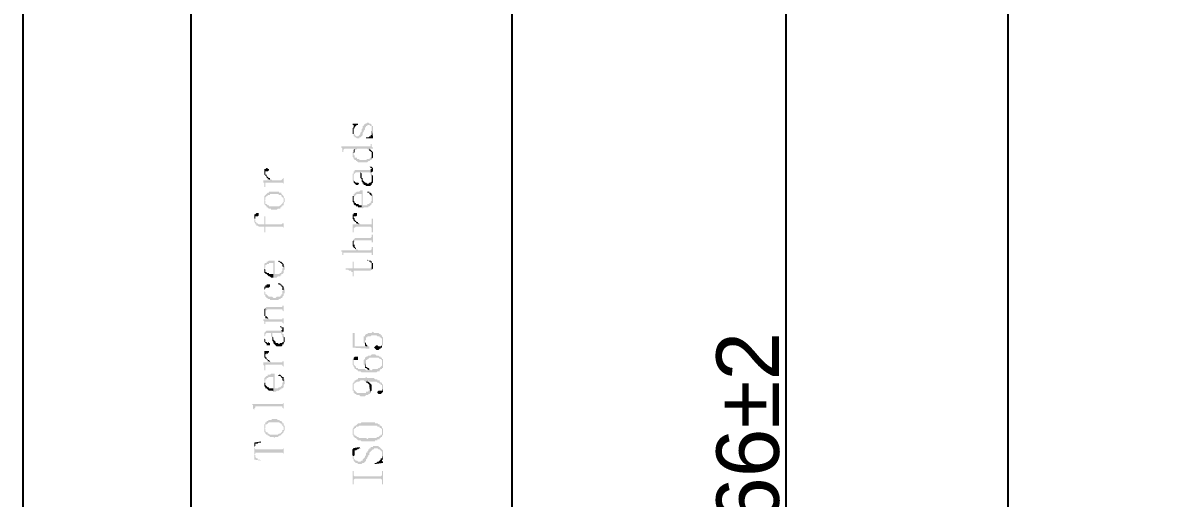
# Model space of a CAD drawing. Header units: millimetres. Extents: x 1233 to 2351, y 1180 to 1535.
# Drawn here: x 1477.96 to 1523.73, y 1366.5 to 1385.47 of the extents above; entities that cross this region are included whole.
import ezdxf

# ---------------------------------------------------------------- set-up
doc = ezdxf.new("R2010")
doc.units = ezdxf.units.MM
doc.layers.add('Dimension', color=3, linetype='Continuous')
doc.styles.get("Standard").update_dxf_attribs({"font": 'arial.ttf'})
doc.dimstyles.new('Standard$0', dxfattribs={"dimtxt": 2.3, "dimasz": 2, "dimexe": 1, "dimexo": 1, "dimgap": 1, "dimtad": 0, "dimtih": 1, "dimtoh": 1, "dimdec": 1, "dimzin": 0, "dimdsep": 46, "dimtxsty": 'Standard', "dimcen": 0, "dimclrd": 4, "dimclre": 4, "dimclrt": 4, "dimadec": 1, "dimazin": 0, "dimtfac": 1, "dimtdec": 1, "dimtofl": 0, "dimtmove": 0, "dimatfit": 0, "dimfxl": 1, "dimtolj": 1, "dimtzin": 0, "dimarcsym": 0})

# ---------------------------------------------------------------- blocks, each defined once
blk = doc.blocks.new('*D182')
at = {"layer": 'Defpoints', "color": 0, "ltscale": 1000, "transparency": 16777216}
for p in [(1508.444, 1451.229), (1545.729, 1451.229), (1593.937, 1285.364)]:
    blk.add_point(p, dxfattribs=at)
at = {"layer": 'Dimension', "color": 3, "lineweight": -2, "ltscale": 1000, "transparency": 16777216}
for p, q in [((1545.479, 1451.229), (1508.194, 1451.229)), ((1508.444, 1287.364), (1508.444, 1449.229)), ((1593.687, 1285.364), (1508.194, 1285.364))]:
    blk.add_line(p, q, dxfattribs=at)
at = {"layer": 'Dimension', "color": 3, "ltscale": 1000, "transparency": 16777216}
for points in [[(1508.111, 1449.229), (1508.778, 1449.229), (1508.444, 1451.229)], [(1508.111, 1287.364), (1508.778, 1287.364), (1508.444, 1285.364)]]:
    blk.add_solid(points, dxfattribs=at)
at = {"layer": 'Dimension', "ltscale": 1000, "transparency": 16777216, "insert": (1506.918, 1368.296), "char_height": 2.5, "attachment_point": 5, "rotation": 90}
blk.add_mtext('\\A1;166±2', dxfattribs=at)
blk = doc.blocks.new('*D268')
at = {"layer": 'Defpoints', "color": 0, "ltscale": 1000, "transparency": 16777216}
for p in [(1517.3, 1401.493), (1525.615, 1401.493), (1524.635, 1296.577)]:
    blk.add_point(p, dxfattribs=at)
at = {"layer": 'Dimension', "color": 3, "lineweight": -2, "ltscale": 1000, "transparency": 16777216}
for p, q in [((1525.365, 1401.493), (1517.05, 1401.493)), ((1517.3, 1298.577), (1517.3, 1399.493)), ((1524.385, 1296.577), (1517.05, 1296.577))]:
    blk.add_line(p, q, dxfattribs=at)
at = {"layer": 'Dimension', "color": 3, "ltscale": 1000, "transparency": 16777216}
for points in [[(1516.967, 1399.493), (1517.634, 1399.493), (1517.3, 1401.493)], [(1516.967, 1298.577), (1517.634, 1298.577), (1517.3, 1296.577)]]:
    blk.add_solid(points, dxfattribs=at)
at = {"layer": 'Dimension', "ltscale": 1000, "transparency": 16777216, "insert": (1515.774, 1349.035), "char_height": 2.5, "attachment_point": 5, "rotation": 90}
blk.add_mtext('\\A1;105±2', dxfattribs=at)

msp = doc.modelspace()

# ---------------------------------------------------------------- hatches: boundary and pattern name
at = {"transparency": 33554559}
for points in [[(1491.12218, 1381.44738), (1491.12218, 1381.40225), (1491.16731, 1381.40225), (1491.16731, 1380.99606), (1491.16731, 1381.17659), (1491.16731, 1381.26685), (1491.21244, 1381.26685), (1491.21244, 1381.31198), (1491.25757, 1381.35712), (1491.25757, 1381.35712), (1491.3027, 1381.40225), (1491.34784, 1381.40225), (1491.34784, 1381.44738)], [(1491.12218, 1381.17659), (1491.12218, 1381.04119), (1491.16731, 1381.04119), (1491.16731, 1380.99606), (1491.16731, 1381.35712), (1491.16731, 1381.31198), (1491.12218, 1381.26685)], [(1491.16731, 1380.99606), (1491.16731, 1380.95093), (1491.21244, 1380.95093), (1491.21244, 1380.9058), (1491.25757, 1380.9058), (1491.3027, 1380.86066), (1491.39297, 1380.86066), (1491.39297, 1380.9058), (1491.4381, 1380.9058), (1491.48323, 1380.95093), (1491.48323, 1380.95093), (1491.52837, 1380.99606), (1491.52837, 1381.08632), (1491.5735, 1381.13146), (1491.5735, 1381.17659), (1491.61863, 1381.22172), (1491.61863, 1381.31198), (1491.66376, 1381.31198), (1491.66376, 1381.35712), (1491.70889, 1381.35712), (1491.70889, 1381.40225), (1491.79916, 1381.40225), (1491.84429, 1381.35712), (1491.88942, 1381.35712), (1491.88942, 1381.31198), (1491.88942, 1381.17659), (1491.93455, 1380.95093), (1491.93455, 1380.99606), (1491.93455, 1381.08632), (1491.93455, 1381.26685), (1491.93455, 1381.35712), (1491.88942, 1381.35712), (1491.88942, 1381.40225), (1491.88942, 1381.40225), (1491.84429, 1381.44738), (1491.79916, 1381.44738), (1491.75403, 1381.49251), (1491.70889, 1381.49251), (1491.66376, 1381.44738), (1491.61863, 1381.44738), (1491.5735, 1381.40225), (1491.5735, 1381.35712), (1491.52837, 1381.35712), (1491.52837, 1381.26685), (1491.48323, 1381.22172), (1491.48323, 1381.13146), (1491.4381, 1381.08632), (1491.4381, 1381.04119), (1491.39297, 1380.99606), (1491.39297, 1380.99606), (1491.34784, 1380.95093), (1491.25757, 1380.95093), (1491.21244, 1380.99606), (1491.21244, 1381.04119), (1491.16731, 1381.04119), (1491.16731, 1381.17659)], [(1491.66376, 1380.9058), (1491.66376, 1380.86066), (1491.93455, 1380.86066), (1491.93455, 1380.9058), (1491.93455, 1380.95093), (1491.93455, 1380.95093), (1491.88942, 1381.17659), (1491.88942, 1381.08632), (1491.88942, 1380.99606), (1491.84429, 1380.99606), (1491.84429, 1380.95093), (1491.79916, 1380.95093), (1491.75403, 1380.9058), (1491.70889, 1380.9058)], [(1490.67085, 1380.54474), (1490.67085, 1380.49961), (1490.71599, 1380.45447), (1490.71599, 1380.31908), (1490.76112, 1380.31908), (1490.76112, 1380.40934), (1490.76112, 1380.40934), (1490.80625, 1380.45447), (1491.21244, 1380.45447), (1491.21244, 1380.40934), (1491.25757, 1380.40934), (1491.3027, 1380.45447), (1491.70889, 1380.45447), (1491.75403, 1380.40934), (1491.79916, 1380.40934), (1491.79916, 1380.45447), (1491.93455, 1380.45447), (1491.93455, 1380.49961), (1491.88942, 1380.54474), (1491.88942, 1380.635), (1491.84429, 1380.635), (1491.84429, 1380.58987), (1491.84429, 1380.54474), (1491.79916, 1380.54474)], [(1491.12218, 1380.22881), (1491.12218, 1380.13855), (1491.16731, 1380.09342), (1491.16731, 1380.04828), (1491.21244, 1380.00315), (1491.25757, 1380.00315), (1491.25757, 1379.95802), (1491.3027, 1379.95802), (1491.34784, 1379.91289), (1491.70889, 1379.91289), (1491.75403, 1379.95802), (1491.79916, 1379.95802), (1491.84429, 1380.00315), (1491.88942, 1380.00315), (1491.88942, 1380.22881), (1491.88942, 1380.13855), (1491.84429, 1380.09342), (1491.84429, 1380.09342), (1491.79916, 1380.04828), (1491.70889, 1380.04828), (1491.66376, 1380.00315), (1491.39297, 1380.00315), (1491.39297, 1380.04828), (1491.3027, 1380.04828), (1491.3027, 1380.09342), (1491.21244, 1380.09342), (1491.21244, 1380.18368), (1491.16731, 1380.18368), (1491.16731, 1380.36421), (1491.16731, 1380.31908), (1491.12218, 1380.31908), (1491.12218, 1380.27394)], [(1491.16731, 1380.36421), (1491.16731, 1380.22881), (1491.16731, 1380.27394), (1491.21244, 1380.31908), (1491.21244, 1380.36421), (1491.21244, 1380.45447), (1491.21244, 1380.45447), (1491.16731, 1380.40934)], [(1491.79916, 1380.40934), (1491.79916, 1380.36421), (1491.84429, 1380.36421), (1491.84429, 1380.31908), (1491.88942, 1380.31908), (1491.88942, 1380.04828), (1491.93455, 1380.09342), (1491.93455, 1380.22881), (1491.93455, 1380.27394), (1491.93455, 1380.31908), (1491.88942, 1380.36421), (1491.88942, 1380.36421), (1491.84429, 1380.40934), (1491.84429, 1380.40934), (1491.79916, 1380.45447)], [(1487.55673, 1379.19077), (1487.55673, 1379.10051), (1487.60187, 1379.10051), (1487.60187, 1379.01024), (1487.60187, 1378.91998), (1487.647, 1378.91998), (1487.647, 1379.05538), (1487.647, 1379.10051), (1488.32398, 1379.10051), (1488.36911, 1379.05538), (1488.36911, 1378.91998), (1488.36911, 1379.41643), (1488.36911, 1379.28104), (1488.36911, 1379.28104), (1488.32398, 1379.2359), (1488.32398, 1379.2359), (1488.27885, 1379.19077), (1487.91779, 1379.19077), (1487.87266, 1379.2359), (1487.82753, 1379.2359), (1487.82753, 1379.19077)], [(1487.60187, 1379.5067), (1487.60187, 1379.41643), (1487.60187, 1379.41643), (1487.647, 1379.3713), (1487.647, 1379.5067), (1487.647, 1379.55183), (1487.73726, 1379.55183), (1487.78239, 1379.59696), (1487.78239, 1379.64209), (1487.73726, 1379.64209), (1487.73726, 1379.68723), (1487.69213, 1379.68723), (1487.647, 1379.64209), (1487.60187, 1379.64209), (1487.60187, 1379.55183)], [(1487.647, 1379.3713), (1487.647, 1379.3713), (1487.69213, 1379.32617), (1487.69213, 1379.28104), (1487.73726, 1379.28104), (1487.73726, 1379.2359), (1487.78239, 1379.2359), (1487.82753, 1379.19077), (1487.82753, 1379.28104), (1487.78239, 1379.28104), (1487.73726, 1379.32617), (1487.73726, 1379.32617), (1487.69213, 1379.3713), (1487.69213, 1379.41643), (1487.647, 1379.41643), (1487.647, 1379.5067)], [(1491.12218, 1379.32617), (1491.12218, 1379.28104), (1491.12218, 1379.19077), (1491.16731, 1379.14564), (1491.16731, 1379.10051), (1491.16731, 1379.32617), (1491.16731, 1379.41643), (1491.21244, 1379.46157), (1491.21244, 1379.46157), (1491.25757, 1379.5067), (1491.4381, 1379.5067), (1491.4381, 1379.28104), (1491.4381, 1379.5067), (1491.79916, 1379.5067), (1491.84429, 1379.46157), (1491.84429, 1379.41643), (1491.84429, 1379.41643), (1491.88942, 1379.3713), (1491.88942, 1379.32617), (1491.88942, 1379.2359), (1491.88942, 1379.41643), (1491.88942, 1379.46157), (1491.84429, 1379.5067), (1491.84429, 1379.59696), (1491.21244, 1379.59696), (1491.21244, 1379.55183), (1491.16731, 1379.55183), (1491.16731, 1379.46157), (1491.12218, 1379.46157), (1491.12218, 1379.3713)], [(1491.4381, 1379.28104), (1491.48323, 1379.2359), (1491.48323, 1379.14564), (1491.48323, 1379.14564), (1491.52837, 1379.10051), (1491.52837, 1379.05538), (1491.5735, 1379.05538), (1491.5735, 1379.01024), (1491.61863, 1379.01024), (1491.66376, 1378.96511), (1491.84429, 1378.96511), (1491.84429, 1379.01024), (1491.88942, 1379.01024), (1491.88942, 1379.05538), (1491.93455, 1379.10051), (1491.93455, 1379.2359), (1491.93455, 1379.32617), (1491.93455, 1379.3713), (1491.93455, 1379.3713), (1491.88942, 1379.41643), (1491.88942, 1379.14564), (1491.88942, 1379.14564), (1491.84429, 1379.10051), (1491.79916, 1379.10051), (1491.75403, 1379.05538), (1491.70889, 1379.05538), (1491.66376, 1379.10051), (1491.61863, 1379.10051), (1491.5735, 1379.14564), (1491.5735, 1379.14564), (1491.52837, 1379.19077), (1491.52837, 1379.28104), (1491.48323, 1379.28104), (1491.48323, 1379.46157), (1491.4381, 1379.5067)], [(1491.75403, 1379.73236), (1491.79916, 1379.73236), (1491.84429, 1379.68723), (1491.88942, 1379.68723), (1491.88942, 1379.5067), (1491.93455, 1379.55183), (1491.93455, 1379.64209), (1491.93455, 1379.68723), (1491.88942, 1379.73236), (1491.79916, 1379.73236)], [(1491.84429, 1379.59696), (1491.84429, 1379.5067), (1491.88942, 1379.5067), (1491.88942, 1379.64209), (1491.84429, 1379.64209)], [(1491.16731, 1379.10051), (1491.16731, 1379.10051), (1491.21244, 1379.05538), (1491.21244, 1379.05538), (1491.25757, 1379.01024), (1491.34784, 1379.01024), (1491.39297, 1379.05538), (1491.34784, 1379.10051), (1491.25757, 1379.10051), (1491.21244, 1379.14564), (1491.21244, 1379.14564), (1491.16731, 1379.19077), (1491.16731, 1379.32617)], [(1487.60187, 1378.55892), (1487.60187, 1378.37839), (1487.60187, 1378.37839), (1487.647, 1378.42353), (1487.647, 1378.46866), (1487.647, 1378.51379), (1487.69213, 1378.55892), (1487.73726, 1378.55892), (1487.73726, 1378.60405), (1487.82753, 1378.60405), (1487.82753, 1378.64919), (1488.14345, 1378.64919), (1488.18858, 1378.60405), (1488.27885, 1378.60405), (1488.27885, 1378.55892), (1488.27885, 1378.55892), (1488.32398, 1378.51379), (1488.32398, 1378.51379), (1488.36911, 1378.46866), (1488.36911, 1378.19786), (1488.36911, 1378.28813), (1488.41425, 1378.33326), (1488.41425, 1378.42353), (1488.41425, 1378.46866), (1488.36911, 1378.51379), (1488.36911, 1378.55892), (1488.36911, 1378.55892), (1488.32398, 1378.60405), (1488.32398, 1378.60405), (1488.27885, 1378.64919), (1488.27885, 1378.69432), (1488.18858, 1378.69432), (1488.18858, 1378.73945), (1487.78239, 1378.73945), (1487.78239, 1378.69432), (1487.73726, 1378.69432), (1487.69213, 1378.64919), (1487.69213, 1378.64919), (1487.647, 1378.60405), (1487.647, 1378.60405)], [(1487.60187, 1378.37839), (1487.60187, 1378.243), (1487.60187, 1378.243), (1487.647, 1378.19786), (1487.647, 1378.19786), (1487.69213, 1378.15273), (1487.69213, 1378.1076), (1487.73726, 1378.1076), (1487.78239, 1378.06247), (1487.87266, 1378.06247), (1487.87266, 1378.01734), (1488.09832, 1378.01734), (1488.14345, 1378.06247), (1488.23372, 1378.06247), (1488.23372, 1378.1076), (1488.27885, 1378.1076), (1488.27885, 1378.15273), (1488.32398, 1378.15273), (1488.32398, 1378.19786), (1488.36911, 1378.19786), (1488.36911, 1378.37839), (1488.36911, 1378.33326), (1488.32398, 1378.28813), (1488.32398, 1378.243), (1488.27885, 1378.243), (1488.27885, 1378.19786), (1488.23372, 1378.19786), (1488.18858, 1378.15273), (1487.78239, 1378.15273), (1487.78239, 1378.19786), (1487.73726, 1378.19786), (1487.69213, 1378.243), (1487.647, 1378.243), (1487.647, 1378.37839), (1487.60187, 1378.37839), (1487.60187, 1378.55892), (1487.60187, 1378.51379), (1487.60187, 1378.42353)], [(1491.12218, 1378.42353), (1491.12218, 1378.33326), (1491.16731, 1378.28813), (1491.16731, 1378.243), (1491.21244, 1378.19786), (1491.25757, 1378.19786), (1491.25757, 1378.15273), (1491.34784, 1378.15273), (1491.34784, 1378.1076), (1491.48323, 1378.1076), (1491.48323, 1378.19786), (1491.39297, 1378.19786), (1491.34784, 1378.243), (1491.25757, 1378.243), (1491.25757, 1378.28813), (1491.21244, 1378.28813), (1491.21244, 1378.33326), (1491.21244, 1378.33326), (1491.16731, 1378.37839), (1491.16731, 1378.55892), (1491.12218, 1378.55892), (1491.12218, 1378.46866)], [(1491.16731, 1378.55892), (1491.16731, 1378.46866), (1491.16731, 1378.51379), (1491.16731, 1378.51379), (1491.21244, 1378.55892), (1491.21244, 1378.55892), (1491.25757, 1378.60405), (1491.25757, 1378.60405), (1491.3027, 1378.64919), (1491.48323, 1378.64919), (1491.48323, 1378.1076), (1491.52837, 1378.06247), (1491.52837, 1378.06247), (1491.5735, 1378.1076), (1491.75403, 1378.1076), (1491.75403, 1378.15273), (1491.79916, 1378.15273), (1491.84429, 1378.19786), (1491.84429, 1378.19786), (1491.88942, 1378.243), (1491.88942, 1378.28813), (1491.93455, 1378.28813), (1491.93455, 1378.46866), (1491.93455, 1378.55892), (1491.93455, 1378.60405), (1491.88942, 1378.64919), (1491.88942, 1378.46866), (1491.88942, 1378.37839), (1491.88942, 1378.37839), (1491.84429, 1378.33326), (1491.84429, 1378.28813), (1491.79916, 1378.28813), (1491.79916, 1378.243), (1491.70889, 1378.243), (1491.70889, 1378.19786), (1491.52837, 1378.19786), (1491.52837, 1378.78458), (1491.4381, 1378.78458), (1491.39297, 1378.73945), (1491.3027, 1378.73945), (1491.25757, 1378.69432), (1491.21244, 1378.69432), (1491.21244, 1378.64919), (1491.16731, 1378.64919), (1491.16731, 1378.60405)], [(1491.70889, 1378.73945), (1491.70889, 1378.69432), (1491.79916, 1378.69432), (1491.79916, 1378.64919), (1491.84429, 1378.60405), (1491.84429, 1378.60405), (1491.88942, 1378.55892), (1491.88942, 1378.46866), (1491.88942, 1378.64919), (1491.88942, 1378.64919), (1491.84429, 1378.69432), (1491.79916, 1378.69432), (1491.79916, 1378.73945)], [(1487.19568, 1377.83681), (1487.19568, 1377.65628), (1487.24081, 1377.65628), (1487.24081, 1377.74654), (1487.33107, 1377.74654), (1487.37621, 1377.79168), (1487.37621, 1377.88194), (1487.28594, 1377.88194), (1487.24081, 1377.83681)], [(1487.19568, 1377.65628), (1487.19568, 1377.52088), (1487.19568, 1377.52088), (1487.24081, 1377.47575), (1487.24081, 1377.43062), (1487.28594, 1377.43062), (1487.28594, 1377.38549), (1487.33107, 1377.38549), (1487.37621, 1377.34035), (1487.60187, 1377.34035), (1487.60187, 1377.11469), (1487.647, 1377.11469), (1487.647, 1377.34035), (1488.32398, 1377.34035), (1488.36911, 1377.29522), (1488.36911, 1377.15982), (1488.36911, 1377.70141), (1488.36911, 1377.47575), (1488.32398, 1377.47575), (1488.27885, 1377.43062), (1487.647, 1377.43062), (1487.647, 1377.74654), (1487.60187, 1377.74654), (1487.60187, 1377.43062), (1487.37621, 1377.43062), (1487.33107, 1377.47575), (1487.28594, 1377.47575), (1487.28594, 1377.52088), (1487.24081, 1377.52088), (1487.24081, 1377.61115), (1487.19568, 1377.65628), (1487.19568, 1377.83681), (1487.19568, 1377.74654), (1487.19568, 1377.70141)], [(1491.12218, 1377.74654), (1491.12218, 1377.65628), (1491.12218, 1377.65628), (1491.16731, 1377.61115), (1491.16731, 1377.56601), (1491.16731, 1377.74654), (1491.25757, 1377.74654), (1491.3027, 1377.79168), (1491.3027, 1377.83681), (1491.3027, 1377.88194), (1491.16731, 1377.88194), (1491.16731, 1377.83681), (1491.12218, 1377.83681), (1491.12218, 1377.79168)], [(1491.12218, 1377.43062), (1491.12218, 1377.38549), (1491.12218, 1377.29522), (1491.12218, 1377.11469), (1491.16731, 1377.11469), (1491.16731, 1377.29522), (1491.21244, 1377.29522), (1491.25757, 1377.34035), (1491.84429, 1377.34035), (1491.88942, 1377.29522), (1491.88942, 1377.11469), (1491.93455, 1377.11469), (1491.93455, 1377.65628), (1491.88942, 1377.65628), (1491.88942, 1377.47575), (1491.88942, 1377.43062), (1491.4381, 1377.43062), (1491.39297, 1377.47575), (1491.34784, 1377.43062)], [(1491.16731, 1377.56601), (1491.21244, 1377.56601), (1491.21244, 1377.52088), (1491.25757, 1377.52088), (1491.25757, 1377.47575), (1491.3027, 1377.47575), (1491.34784, 1377.43062), (1491.34784, 1377.43062), (1491.39297, 1377.47575), (1491.34784, 1377.47575), (1491.34784, 1377.52088), (1491.3027, 1377.52088), (1491.25757, 1377.56601), (1491.25757, 1377.56601), (1491.21244, 1377.61115), (1491.21244, 1377.65628), (1491.16731, 1377.70141), (1491.16731, 1377.70141)], [(1491.12218, 1376.66337), (1491.12218, 1376.57311), (1491.16731, 1376.52797), (1491.16731, 1376.48284), (1491.21244, 1376.48284), (1491.25757, 1376.43771), (1491.25757, 1376.39258), (1491.25757, 1376.48284), (1491.21244, 1376.52797), (1491.21244, 1376.61824), (1491.16731, 1376.61824), (1491.16731, 1376.8439), (1491.16731, 1376.79877), (1491.12218, 1376.75364), (1491.12218, 1376.7085)], [(1491.16731, 1376.8439), (1491.16731, 1376.66337), (1491.16731, 1376.7085), (1491.21244, 1376.75364), (1491.21244, 1376.79877), (1491.88942, 1376.79877), (1491.88942, 1376.7085), (1491.93455, 1376.7085), (1491.93455, 1377.02443), (1491.88942, 1377.02443), (1491.88942, 1376.93416), (1491.88942, 1376.93416), (1491.84429, 1376.88903), (1491.21244, 1376.88903), (1491.21244, 1376.8439)], [(1490.67085, 1376.39258), (1490.67085, 1376.34745), (1490.71599, 1376.34745), (1490.71599, 1376.30231), (1490.71599, 1376.21205), (1490.76112, 1376.21205), (1490.76112, 1376.25718), (1490.76112, 1376.30231), (1491.88942, 1376.30231), (1491.88942, 1376.21205), (1491.93455, 1376.21205), (1491.93455, 1376.52797), (1491.88942, 1376.52797), (1491.88942, 1376.43771), (1491.88942, 1376.43771), (1491.84429, 1376.39258), (1491.34784, 1376.39258), (1491.3027, 1376.43771), (1491.25757, 1376.43771), (1491.25757, 1376.39258)], [(1487.60187, 1375.80586), (1487.60187, 1375.67046), (1487.60187, 1375.67046), (1487.647, 1375.7156), (1487.647, 1375.80586), (1487.69213, 1375.80586), (1487.69213, 1375.85099), (1487.78239, 1375.85099), (1487.78239, 1375.89612), (1487.96292, 1375.89612), (1487.96292, 1375.30941), (1488.09832, 1375.30941), (1488.14345, 1375.35454), (1488.23372, 1375.35454), (1488.23372, 1375.39967), (1488.27885, 1375.39967), (1488.27885, 1375.4448), (1488.32398, 1375.4448), (1488.36911, 1375.48993), (1488.36911, 1375.53507), (1488.36911, 1375.5802), (1488.41425, 1375.62533), (1488.41425, 1375.67046), (1488.41425, 1375.76073), (1488.41425, 1375.76073), (1488.36911, 1375.80586), (1488.36911, 1375.85099), (1488.36911, 1375.7156), (1488.36911, 1375.7156), (1488.32398, 1375.67046), (1488.32398, 1375.5802), (1488.32398, 1375.5802), (1488.27885, 1375.53507), (1488.27885, 1375.48993), (1488.23372, 1375.48993), (1488.18858, 1375.4448), (1488.00806, 1375.4448), (1488.00806, 1375.98639), (1487.78239, 1375.98639), (1487.73726, 1375.94126), (1487.69213, 1375.94126), (1487.69213, 1375.89612), (1487.647, 1375.89612), (1487.60187, 1375.85099)], [(1487.60187, 1375.67046), (1487.60187, 1375.62533), (1487.60187, 1375.48993), (1487.647, 1375.48993), (1487.647, 1375.4448), (1487.69213, 1375.4448), (1487.73726, 1375.39967), (1487.73726, 1375.39967), (1487.78239, 1375.35454), (1487.82753, 1375.35454), (1487.87266, 1375.30941), (1487.96292, 1375.30941), (1487.96292, 1375.4448), (1487.78239, 1375.4448), (1487.78239, 1375.48993), (1487.69213, 1375.48993), (1487.69213, 1375.53507), (1487.647, 1375.53507), (1487.647, 1375.62533), (1487.647, 1375.62533), (1487.60187, 1375.67046), (1487.60187, 1375.80586), (1487.60187, 1375.76073), (1487.60187, 1375.7156)], [(1488.14345, 1375.94126), (1488.18858, 1375.94126), (1488.23372, 1375.89612), (1488.27885, 1375.89612), (1488.27885, 1375.85099), (1488.32398, 1375.85099), (1488.32398, 1375.76073), (1488.32398, 1375.76073), (1488.36911, 1375.7156), (1488.36911, 1375.85099), (1488.32398, 1375.89612), (1488.27885, 1375.94126), (1488.23372, 1375.94126), (1488.18858, 1375.98639), (1488.18858, 1375.98639)], [(1490.85138, 1375.67046), (1490.85138, 1375.62533), (1490.94165, 1375.62533), (1490.98678, 1375.5802), (1491.07704, 1375.5802), (1491.07704, 1375.53507), (1491.12218, 1375.53507), (1491.12218, 1375.35454), (1491.16731, 1375.35454), (1491.16731, 1375.5802), (1491.84429, 1375.5802), (1491.84429, 1375.62533), (1491.88942, 1375.62533), (1491.88942, 1375.80586), (1491.88942, 1375.7156), (1491.84429, 1375.7156), (1491.84429, 1375.67046), (1491.16731, 1375.67046), (1491.16731, 1375.94126), (1491.12218, 1375.94126), (1491.12218, 1375.67046)], [(1491.70889, 1375.98639), (1491.75403, 1375.98639), (1491.79916, 1375.94126), (1491.84429, 1375.94126), (1491.84429, 1375.89612), (1491.88942, 1375.89612), (1491.88942, 1375.62533), (1491.93455, 1375.67046), (1491.93455, 1375.76073), (1491.93455, 1375.80586), (1491.93455, 1375.89612), (1491.88942, 1375.89612), (1491.88942, 1375.94126), (1491.88942, 1375.94126), (1491.84429, 1375.98639), (1491.75403, 1375.98639), (1491.70889, 1376.03152)], [(1487.60187, 1374.76782), (1487.60187, 1374.63242), (1487.60187, 1374.81295), (1487.647, 1374.85808), (1487.647, 1374.90322), (1487.78239, 1374.90322), (1487.82753, 1374.94835), (1487.82753, 1374.99348), (1487.82753, 1375.03861), (1487.69213, 1375.03861), (1487.69213, 1374.99348), (1487.647, 1374.99348), (1487.647, 1374.94835), (1487.60187, 1374.94835), (1487.60187, 1374.81295)], [(1487.60187, 1374.63242), (1487.647, 1374.58729), (1487.647, 1374.54216), (1487.647, 1374.54216), (1487.69213, 1374.49703), (1487.73726, 1374.49703), (1487.73726, 1374.45189), (1487.82753, 1374.45189), (1487.82753, 1374.40676), (1488.14345, 1374.40676), (1488.18858, 1374.45189), (1488.23372, 1374.45189), (1488.27885, 1374.49703), (1488.32398, 1374.49703), (1488.32398, 1374.54216), (1488.36911, 1374.58729), (1488.36911, 1374.67756), (1488.41425, 1374.67756), (1488.41425, 1374.81295), (1488.41425, 1374.85808), (1488.36911, 1374.90322), (1488.36911, 1374.94835), (1488.36911, 1374.81295), (1488.36911, 1374.81295), (1488.32398, 1374.76782), (1488.32398, 1374.63242), (1488.27885, 1374.63242), (1488.27885, 1374.58729), (1488.23372, 1374.58729), (1488.23372, 1374.54216), (1488.09832, 1374.54216), (1488.05319, 1374.49703), (1487.96292, 1374.49703), (1487.91779, 1374.54216), (1487.78239, 1374.54216), (1487.73726, 1374.58729), (1487.73726, 1374.58729), (1487.69213, 1374.63242), (1487.647, 1374.63242), (1487.647, 1374.72269), (1487.647, 1374.72269), (1487.60187, 1374.76782)], [(1488.14345, 1375.03861), (1488.18858, 1375.03861), (1488.23372, 1374.99348), (1488.27885, 1374.99348), (1488.27885, 1374.94835), (1488.32398, 1374.94835), (1488.32398, 1374.81295), (1488.36911, 1374.81295), (1488.36911, 1374.94835), (1488.32398, 1374.99348), (1488.32398, 1374.99348), (1488.27885, 1375.03861), (1488.23372, 1375.03861), (1488.23372, 1375.08375), (1488.14345, 1375.08375)], [(1487.60187, 1373.91031), (1487.60187, 1373.82004), (1487.60187, 1373.77491), (1487.647, 1373.77491), (1487.647, 1373.68465), (1487.69213, 1373.68465), (1487.73726, 1373.63952), (1487.73726, 1373.72978), (1487.69213, 1373.72978), (1487.69213, 1373.77491), (1487.647, 1373.77491), (1487.647, 1374.09084), (1487.60187, 1374.04571), (1487.60187, 1374.00057), (1487.60187, 1373.95544)], [(1487.647, 1374.09084), (1487.647, 1373.91031), (1487.647, 1374.00057), (1487.69213, 1374.00057), (1487.73726, 1374.04571), (1488.32398, 1374.04571), (1488.32398, 1374.00057), (1488.36911, 1373.95544), (1488.36911, 1374.22623), (1488.36911, 1374.1811), (1488.32398, 1374.1811), (1488.32398, 1374.13597), (1487.69213, 1374.13597), (1487.647, 1374.09084)], [(1487.55673, 1373.63952), (1487.55673, 1373.59438), (1487.60187, 1373.54925), (1487.60187, 1373.45899), (1487.647, 1373.45899), (1487.647, 1373.54925), (1488.32398, 1373.54925), (1488.32398, 1373.50412), (1488.36911, 1373.45899), (1488.36911, 1373.72978), (1488.36911, 1373.68465), (1488.32398, 1373.68465), (1488.32398, 1373.63952), (1487.78239, 1373.63952), (1487.78239, 1373.68465), (1487.73726, 1373.68465), (1487.73726, 1373.63952)], [(1487.60187, 1372.9174), (1487.60187, 1372.87227), (1487.60187, 1372.73687), (1487.60187, 1372.96253), (1487.647, 1373.00767), (1487.647, 1373.0528), (1487.647, 1373.0528), (1487.69213, 1373.09793), (1487.87266, 1373.09793), (1487.87266, 1372.96253), (1487.91779, 1372.9174), (1487.91779, 1372.87227), (1487.91779, 1373.09793), (1488.27885, 1373.09793), (1488.27885, 1373.0528), (1488.32398, 1373.00767), (1488.32398, 1372.9174), (1488.36911, 1372.9174), (1488.36911, 1372.82714), (1488.36911, 1373.0528), (1488.32398, 1373.0528), (1488.32398, 1373.09793), (1488.27885, 1373.18819), (1487.69213, 1373.18819), (1487.647, 1373.14306), (1487.647, 1373.14306), (1487.60187, 1373.09793), (1487.60187, 1373.0528), (1487.60187, 1372.96253)], [(1487.91779, 1372.87227), (1487.91779, 1372.782), (1487.96292, 1372.73687), (1487.96292, 1372.69174), (1487.96292, 1372.69174), (1488.00806, 1372.64661), (1488.00806, 1372.64661), (1488.05319, 1372.60148), (1488.05319, 1372.60148), (1488.09832, 1372.55634), (1488.27885, 1372.55634), (1488.32398, 1372.60148), (1488.32398, 1372.64661), (1488.36911, 1372.64661), (1488.36911, 1372.69174), (1488.36911, 1372.69174), (1488.41425, 1372.73687), (1488.41425, 1372.82714), (1488.41425, 1372.9174), (1488.36911, 1372.96253), (1488.36911, 1373.00767), (1488.36911, 1372.73687), (1488.32398, 1372.73687), (1488.32398, 1372.69174), (1488.23372, 1372.69174), (1488.18858, 1372.64661), (1488.14345, 1372.69174), (1488.05319, 1372.69174), (1488.05319, 1372.73687), (1488.00806, 1372.782), (1488.00806, 1372.782), (1487.96292, 1372.82714), (1487.96292, 1372.87227), (1487.96292, 1372.9174), (1487.91779, 1372.96253), (1487.91779, 1373.09793)], [(1488.23372, 1373.36872), (1488.23372, 1373.32359), (1488.27885, 1373.32359), (1488.27885, 1373.27846), (1488.32398, 1373.27846), (1488.32398, 1373.14306), (1488.36911, 1373.14306), (1488.36911, 1373.27846), (1488.36911, 1373.32359), (1488.27885, 1373.32359), (1488.27885, 1373.36872)], [(1488.27885, 1373.18819), (1488.32398, 1373.09793), (1488.32398, 1373.23333), (1488.32398, 1373.23333)], [(1491.12218, 1373.09793), (1491.12218, 1372.51121), (1491.79916, 1372.46608), (1491.79916, 1372.55634), (1491.75403, 1372.55634), (1491.70889, 1372.60148), (1491.70889, 1372.55634), (1491.21244, 1372.55634), (1491.21244, 1373.09793)], [(1491.5735, 1372.82714), (1491.5735, 1372.69174), (1491.5735, 1372.69174), (1491.61863, 1372.64661), (1491.61863, 1372.60148), (1491.61863, 1372.782), (1491.61863, 1372.782), (1491.66376, 1372.82714), (1491.66376, 1372.9174), (1491.70889, 1372.9174), (1491.70889, 1372.96253), (1491.84429, 1372.96253), (1491.88942, 1373.00767), (1492.06995, 1373.00767), (1492.11508, 1372.96253), (1492.20535, 1372.96253), (1492.20535, 1372.9174), (1492.25048, 1372.9174), (1492.29561, 1372.87227), (1492.29561, 1372.60148), (1492.34074, 1372.60148), (1492.34074, 1372.73687), (1492.34074, 1372.9174), (1492.34074, 1372.9174), (1492.29561, 1372.96253), (1492.29561, 1373.00767), (1492.25048, 1373.00767), (1492.25048, 1373.0528), (1492.20535, 1373.0528), (1492.16022, 1373.09793), (1491.97969, 1373.09793), (1491.93455, 1373.14306), (1491.93455, 1373.14306), (1491.88942, 1373.09793), (1491.75403, 1373.09793), (1491.70889, 1373.0528), (1491.66376, 1373.0528), (1491.61863, 1373.00767), (1491.61863, 1372.96253), (1491.5735, 1372.96253), (1491.5735, 1372.87227), (1491.5735, 1372.87227)], [(1487.60187, 1372.73687), (1487.647, 1372.69174), (1487.647, 1372.69174), (1487.69213, 1372.64661), (1487.69213, 1372.60148), (1487.82753, 1372.60148), (1487.82753, 1372.69174), (1487.78239, 1372.69174), (1487.78239, 1372.73687), (1487.73726, 1372.69174), (1487.73726, 1372.69174), (1487.69213, 1372.73687), (1487.647, 1372.73687), (1487.647, 1372.782), (1487.647, 1372.82714), (1487.60187, 1372.87227), (1487.60187, 1372.9174)], [(1491.61863, 1372.60148), (1491.61863, 1372.60148), (1491.66376, 1372.55634), (1491.70889, 1372.55634), (1491.70889, 1372.60148), (1491.70889, 1372.60148), (1491.66376, 1372.64661), (1491.66376, 1372.69174), (1491.66376, 1372.69174), (1491.61863, 1372.73687), (1491.61863, 1372.782)], [(1491.97969, 1372.51121), (1491.97969, 1372.51121), (1492.02482, 1372.46608), (1492.02482, 1372.46608), (1492.06995, 1372.42095), (1492.16022, 1372.42095), (1492.20535, 1372.46608), (1492.25048, 1372.46608), (1492.25048, 1372.51121), (1492.29561, 1372.51121), (1492.29561, 1372.73687), (1492.29561, 1372.60148), (1492.29561, 1372.60148), (1492.25048, 1372.55634), (1492.16022, 1372.55634), (1492.11508, 1372.60148), (1492.06995, 1372.60148), (1492.02482, 1372.55634), (1492.02482, 1372.55634)], [(1487.55673, 1371.92449), (1487.55673, 1371.83423), (1487.60187, 1371.7891), (1487.60187, 1371.69883), (1487.60187, 1371.60857), (1487.647, 1371.60857), (1487.647, 1371.83423), (1488.32398, 1371.83423), (1488.32398, 1371.7891), (1488.36911, 1371.74396), (1488.36911, 1371.60857), (1488.36911, 1372.15015), (1488.36911, 1371.96963), (1488.32398, 1371.96963), (1488.32398, 1371.92449), (1487.87266, 1371.92449), (1487.82753, 1371.96963), (1487.82753, 1371.92449)], [(1487.60187, 1372.24042), (1487.60187, 1372.10502), (1487.647, 1372.10502), (1487.647, 1372.24042), (1487.647, 1372.24042), (1487.69213, 1372.28555), (1487.69213, 1372.24042), (1487.73726, 1372.28555), (1487.73726, 1372.28555), (1487.78239, 1372.33068), (1487.78239, 1372.37581), (1487.60187, 1372.37581), (1487.60187, 1372.28555)], [(1487.647, 1372.10502), (1487.647, 1372.05989), (1487.69213, 1372.05989), (1487.69213, 1372.01476), (1487.73726, 1372.01476), (1487.73726, 1371.96963), (1487.78239, 1371.96963), (1487.82753, 1371.92449), (1487.82753, 1371.96963), (1487.82753, 1371.96963), (1487.78239, 1372.01476), (1487.73726, 1372.01476), (1487.73726, 1372.05989), (1487.69213, 1372.05989), (1487.69213, 1372.10502), (1487.69213, 1372.10502), (1487.647, 1372.15015), (1487.647, 1372.19529), (1487.647, 1372.19529)], [(1491.12218, 1371.92449), (1491.12218, 1371.83423), (1491.12218, 1371.83423), (1491.16731, 1371.7891), (1491.16731, 1371.74396), (1491.16731, 1371.74396), (1491.21244, 1371.69883), (1491.21244, 1371.6537), (1491.25757, 1371.6537), (1491.3027, 1371.60857), (1491.34784, 1371.60857), (1491.34784, 1371.56344), (1491.4381, 1371.56344), (1491.48323, 1371.5183), (1492.06995, 1371.5183), (1492.11508, 1371.56344), (1492.20535, 1371.56344), (1492.20535, 1371.60857), (1492.20535, 1371.60857), (1492.25048, 1371.6537), (1492.29561, 1371.6537), (1492.29561, 1371.69883), (1492.34074, 1371.69883), (1492.29561, 1371.87936), (1492.29561, 1371.7891), (1492.29561, 1371.7891), (1492.25048, 1371.74396), (1492.25048, 1371.74396), (1492.20535, 1371.69883), (1492.16022, 1371.69883), (1492.11508, 1371.6537), (1491.93455, 1371.6537), (1491.88942, 1371.60857), (1491.84429, 1371.60857), (1491.79916, 1371.6537), (1491.79916, 1371.6537), (1491.75403, 1371.60857), (1491.66376, 1371.60857), (1491.61863, 1371.6537), (1491.34784, 1371.6537), (1491.34784, 1371.69883), (1491.25757, 1371.69883), (1491.25757, 1371.74396), (1491.21244, 1371.7891), (1491.21244, 1371.7891), (1491.16731, 1371.83423), (1491.16731, 1371.87936), (1491.16731, 1372.05989), (1491.12218, 1372.05989), (1491.12218, 1371.96963)], [(1491.16731, 1372.05989), (1491.16731, 1371.92449), (1491.16731, 1372.01476), (1491.34784, 1372.01476), (1491.34784, 1372.10502), (1491.34784, 1372.15015), (1491.21244, 1372.15015), (1491.16731, 1372.10502)], [(1491.5735, 1371.92449), (1491.5735, 1371.83423), (1491.5735, 1371.83423), (1491.61863, 1371.7891), (1491.61863, 1371.74396), (1491.61863, 1371.69883), (1491.66376, 1371.92449), (1491.66376, 1372.01476), (1491.70889, 1372.01476), (1491.70889, 1372.05989), (1491.75403, 1372.05989), (1491.79916, 1372.10502), (1492.16022, 1372.10502), (1492.20535, 1372.05989), (1492.25048, 1372.05989), (1492.29561, 1372.01476), (1492.29561, 1371.87936), (1492.34074, 1371.69883), (1492.34074, 1371.7891), (1492.34074, 1371.92449), (1492.34074, 1372.05989), (1492.29561, 1372.05989), (1492.29561, 1372.10502), (1492.25048, 1372.10502), (1492.25048, 1372.15015), (1492.20535, 1372.15015), (1492.16022, 1372.19529), (1492.06995, 1372.19529), (1492.02482, 1372.24042), (1491.88942, 1372.24042), (1491.84429, 1372.19529), (1491.75403, 1372.19529), (1491.70889, 1372.15015), (1491.66376, 1372.15015), (1491.61863, 1372.10502), (1491.61863, 1372.05989), (1491.61863, 1372.05989), (1491.5735, 1372.01476)], [(1491.61863, 1371.69883), (1491.66376, 1371.69883), (1491.70889, 1371.6537), (1491.70889, 1371.6537), (1491.75403, 1371.60857), (1491.79916, 1371.6537), (1491.75403, 1371.69883), (1491.70889, 1371.69883), (1491.70889, 1371.74396), (1491.66376, 1371.74396), (1491.66376, 1371.7891), (1491.66376, 1371.92449)], [(1487.60187, 1371.24751), (1487.60187, 1371.11211), (1487.60187, 1371.15725), (1487.647, 1371.15725), (1487.647, 1371.24751), (1487.69213, 1371.24751), (1487.69213, 1371.29264), (1487.73726, 1371.29264), (1487.78239, 1371.33777), (1487.96292, 1371.33777), (1487.96292, 1370.75106), (1488.05319, 1370.75106), (1488.09832, 1370.79619), (1488.18858, 1370.79619), (1488.23372, 1370.84132), (1488.27885, 1370.84132), (1488.27885, 1370.88645), (1488.32398, 1370.88645), (1488.36911, 1370.93159), (1488.36911, 1370.97672), (1488.36911, 1371.02185), (1488.41425, 1371.06698), (1488.41425, 1371.15725), (1488.41425, 1371.24751), (1488.36911, 1371.24751), (1488.36911, 1371.33777), (1488.36911, 1371.15725), (1488.36911, 1371.15725), (1488.32398, 1371.11211), (1488.32398, 1371.02185), (1488.32398, 1371.02185), (1488.27885, 1370.97672), (1488.27885, 1370.97672), (1488.23372, 1370.93159), (1488.18858, 1370.93159), (1488.14345, 1370.88645), (1488.00806, 1370.88645), (1488.00806, 1371.47317), (1487.87266, 1371.47317), (1487.82753, 1371.42804), (1487.73726, 1371.42804), (1487.73726, 1371.38291), (1487.69213, 1371.38291), (1487.647, 1371.33777), (1487.647, 1371.33777), (1487.60187, 1371.29264)], [(1487.60187, 1371.11211), (1487.60187, 1370.97672), (1487.60187, 1370.97672), (1487.647, 1370.93159), (1487.647, 1370.88645), (1487.69213, 1370.88645), (1487.73726, 1370.84132), (1487.73726, 1370.84132), (1487.78239, 1370.79619), (1487.91779, 1370.79619), (1487.96292, 1370.75106), (1487.96292, 1370.88645), (1487.78239, 1370.88645), (1487.78239, 1370.93159), (1487.73726, 1370.93159), (1487.69213, 1370.97672), (1487.69213, 1370.97672), (1487.647, 1371.02185), (1487.647, 1371.11211), (1487.60187, 1371.11211), (1487.60187, 1371.24751), (1487.60187, 1371.15725)], [(1488.14345, 1371.38291), (1488.23372, 1371.38291), (1488.27885, 1371.33777), (1488.27885, 1371.29264), (1488.32398, 1371.29264), (1488.32398, 1371.24751), (1488.32398, 1371.20238), (1488.36911, 1371.15725), (1488.36911, 1371.33777), (1488.32398, 1371.33777), (1488.27885, 1371.38291), (1488.27885, 1371.38291), (1488.23372, 1371.42804), (1488.18858, 1371.42804)], [(1491.16731, 1371.11211), (1491.16731, 1370.93159), (1491.16731, 1370.97672), (1491.16731, 1371.06698), (1491.21244, 1371.06698), (1491.21244, 1371.11211), (1491.25757, 1371.11211), (1491.3027, 1371.15725), (1491.39297, 1371.15725), (1491.4381, 1371.20238), (1491.5735, 1371.20238), (1491.61863, 1371.15725), (1491.66376, 1371.15725), (1491.66376, 1371.11211), (1491.70889, 1371.20238), (1491.75403, 1371.20238), (1491.79916, 1371.15725), (1492.06995, 1371.15725), (1492.11508, 1371.11211), (1492.16022, 1371.11211), (1492.20535, 1371.06698), (1492.25048, 1371.06698), (1492.25048, 1371.02185), (1492.29561, 1371.02185), (1492.29561, 1370.88645), (1492.29561, 1370.88645), (1492.34074, 1370.75106), (1492.34074, 1370.88645), (1492.34074, 1370.97672), (1492.34074, 1371.02185), (1492.29561, 1371.06698), (1492.29561, 1371.11211), (1492.25048, 1371.11211), (1492.20535, 1371.15725), (1492.20535, 1371.20238), (1492.11508, 1371.20238), (1492.11508, 1371.24751), (1492.02482, 1371.24751), (1491.97969, 1371.29264), (1491.70889, 1371.29264), (1491.66376, 1371.33777), (1491.61863, 1371.29264), (1491.34784, 1371.29264), (1491.34784, 1371.24751), (1491.3027, 1371.24751), (1491.25757, 1371.20238), (1491.21244, 1371.20238), (1491.21244, 1371.15725), (1491.16731, 1371.15725)], [(1491.66376, 1371.11211), (1491.70889, 1371.11211), (1491.75403, 1371.06698), (1491.79916, 1371.02185), (1491.79916, 1370.93159), (1491.79916, 1370.93159), (1491.84429, 1370.70592), (1491.84429, 1370.75106), (1491.84429, 1370.75106), (1491.88942, 1370.79619), (1491.88942, 1370.84132), (1491.88942, 1370.93159), (1491.88942, 1371.02185), (1491.84429, 1371.06698), (1491.84429, 1371.06698), (1491.79916, 1371.11211), (1491.79916, 1371.11211), (1491.75403, 1371.15725), (1491.70889, 1371.15725), (1491.70889, 1371.20238)], [(1491.12218, 1370.93159), (1491.12218, 1370.79619), (1491.16731, 1370.79619), (1491.16731, 1370.70592), (1491.21244, 1370.70592), (1491.21244, 1370.66079), (1491.25757, 1370.66079), (1491.3027, 1370.61566), (1491.39297, 1370.61566), (1491.4381, 1370.57053), (1491.61863, 1370.57053), (1491.66376, 1370.61566), (1491.75403, 1370.61566), (1491.75403, 1370.66079), (1491.79916, 1370.66079), (1491.84429, 1370.70592), (1491.79916, 1370.93159), (1491.79916, 1370.88645), (1491.79916, 1370.79619), (1491.75403, 1370.79619), (1491.75403, 1370.75106), (1491.66376, 1370.75106), (1491.66376, 1370.70592), (1491.3027, 1370.70592), (1491.25757, 1370.75106), (1491.25757, 1370.75106), (1491.21244, 1370.79619), (1491.21244, 1370.79619), (1491.16731, 1370.84132), (1491.16731, 1371.11211), (1491.12218, 1371.06698), (1491.12218, 1370.97672)], [(1492.11508, 1370.70592), (1492.11508, 1370.70592), (1492.16022, 1370.66079), (1492.25048, 1370.66079), (1492.29561, 1370.70592), (1492.29561, 1370.70592), (1492.34074, 1370.75106), (1492.29561, 1370.88645), (1492.29561, 1370.79619), (1492.16022, 1370.79619), (1492.11508, 1370.75106)], [(1487.10541, 1370.2546), (1487.10541, 1370.2546), (1487.15054, 1370.20947), (1487.15054, 1370.11921), (1487.15054, 1370.07407), (1487.19568, 1370.02894), (1487.19568, 1369.93868), (1487.19568, 1370.07407), (1487.24081, 1370.11921), (1487.24081, 1370.16434), (1488.32398, 1370.16434), (1488.32398, 1370.11921), (1488.32398, 1370.11921), (1488.36911, 1370.07407), (1488.36911, 1369.93868), (1488.36911, 1370.48026), (1488.36911, 1370.29973), (1488.36911, 1370.29973), (1488.32398, 1370.2546), (1488.27885, 1370.2546)], [(1487.60187, 1369.44222), (1487.60187, 1369.30683), (1487.647, 1369.30683), (1487.647, 1369.44222), (1487.69213, 1369.44222), (1487.73726, 1369.48736), (1487.73726, 1369.48736), (1487.78239, 1369.53249), (1488.18858, 1369.53249), (1488.23372, 1369.48736), (1488.27885, 1369.48736), (1488.27885, 1369.44222), (1488.32398, 1369.44222), (1488.32398, 1369.39709), (1488.36911, 1369.35196), (1488.36911, 1369.30683), (1488.36911, 1369.1263), (1488.36911, 1369.17143), (1488.36911, 1369.17143), (1488.41425, 1369.21656), (1488.41425, 1369.30683), (1488.41425, 1369.39709), (1488.36911, 1369.39709), (1488.36911, 1369.48736), (1488.32398, 1369.48736), (1488.32398, 1369.53249), (1488.27885, 1369.57762), (1488.23372, 1369.57762), (1488.18858, 1369.62275), (1488.14345, 1369.62275), (1488.09832, 1369.66788), (1487.91779, 1369.66788), (1487.87266, 1369.62275), (1487.78239, 1369.62275), (1487.73726, 1369.57762), (1487.69213, 1369.57762), (1487.69213, 1369.53249), (1487.647, 1369.53249), (1487.647, 1369.48736)], [(1487.60187, 1369.30683), (1487.60187, 1369.21656), (1487.60187, 1369.1263), (1487.647, 1369.1263), (1487.647, 1369.08117), (1487.69213, 1369.03603), (1487.73726, 1369.03603), (1487.73726, 1368.9909), (1487.78239, 1368.9909), (1487.82753, 1368.94577), (1487.96292, 1368.94577), (1488.00806, 1368.90064), (1488.00806, 1368.94577), (1488.14345, 1368.94577), (1488.18858, 1368.9909), (1488.23372, 1368.9909), (1488.27885, 1369.03603), (1488.27885, 1369.03603), (1488.32398, 1369.08117), (1488.32398, 1369.08117), (1488.36911, 1369.1263), (1488.36911, 1369.30683), (1488.36911, 1369.21656), (1488.32398, 1369.21656), (1488.32398, 1369.17143), (1488.27885, 1369.1263), (1488.27885, 1369.1263), (1488.23372, 1369.08117), (1488.18858, 1369.08117), (1488.14345, 1369.03603), (1487.82753, 1369.03603), (1487.78239, 1369.08117), (1487.73726, 1369.08117), (1487.73726, 1369.1263), (1487.69213, 1369.1263), (1487.647, 1369.17143), (1487.647, 1369.21656), (1487.647, 1369.26169), (1487.60187, 1369.30683), (1487.60187, 1369.44222), (1487.60187, 1369.35196), (1487.60187, 1369.35196)], [(1491.16731, 1369.30683), (1491.16731, 1369.1263), (1491.16731, 1369.17143), (1491.16731, 1369.26169), (1491.21244, 1369.26169), (1491.21244, 1369.30683), (1491.25757, 1369.30683), (1491.25757, 1369.35196), (1491.34784, 1369.35196), (1491.39297, 1369.39709), (1492.11508, 1369.39709), (1492.11508, 1369.35196), (1492.20535, 1369.35196), (1492.20535, 1369.30683), (1492.25048, 1369.30683), (1492.29561, 1369.26169), (1492.29561, 1369.1263), (1492.29561, 1369.35196), (1492.29561, 1369.35196), (1492.25048, 1369.39709), (1492.20535, 1369.39709), (1492.20535, 1369.44222), (1492.16022, 1369.44222), (1492.11508, 1369.48736), (1492.02482, 1369.48736), (1492.02482, 1369.53249), (1491.48323, 1369.53249), (1491.4381, 1369.48736), (1491.34784, 1369.48736), (1491.3027, 1369.44222), (1491.3027, 1369.44222), (1491.25757, 1369.39709), (1491.21244, 1369.39709), (1491.21244, 1369.35196), (1491.16731, 1369.35196)], [(1491.12218, 1369.1263), (1491.12218, 1369.03603), (1491.12218, 1369.03603), (1491.16731, 1368.9909), (1491.16731, 1368.94577), (1491.21244, 1368.94577), (1491.21244, 1368.90064), (1491.25757, 1368.90064), (1491.3027, 1368.85551), (1491.3027, 1368.85551), (1491.34784, 1368.81037), (1491.4381, 1368.81037), (1491.48323, 1368.76524), (1492.02482, 1368.76524), (1492.02482, 1368.81037), (1492.11508, 1368.81037), (1492.11508, 1368.85551), (1492.20535, 1368.85551), (1492.20535, 1368.90064), (1492.25048, 1368.90064), (1492.25048, 1368.94577), (1492.29561, 1368.94577), (1492.29561, 1368.9909), (1492.34074, 1369.03603), (1492.34074, 1369.1263), (1492.34074, 1369.26169), (1492.34074, 1369.26169), (1492.29561, 1369.30683), (1492.29561, 1369.1263), (1492.29561, 1369.03603), (1492.25048, 1369.03603), (1492.25048, 1368.9909), (1492.20535, 1368.9909), (1492.16022, 1368.94577), (1492.11508, 1368.94577), (1492.06995, 1368.90064), (1491.75403, 1368.90064), (1491.70889, 1368.85551), (1491.70889, 1368.85551), (1491.66376, 1368.90064), (1491.39297, 1368.90064), (1491.34784, 1368.94577), (1491.3027, 1368.94577), (1491.25757, 1368.9909), (1491.21244, 1368.9909), (1491.21244, 1369.03603), (1491.16731, 1369.03603), (1491.16731, 1369.1263), (1491.16731, 1369.30683), (1491.12218, 1369.26169), (1491.12218, 1369.17143)], [(1487.19568, 1368.72011), (1487.19568, 1368.53958), (1487.19568, 1368.53958), (1487.24081, 1368.58471), (1487.24081, 1368.67498), (1487.33107, 1368.67498), (1487.37621, 1368.72011), (1487.46647, 1368.72011), (1487.46647, 1368.76524)], [(1487.19568, 1368.72011), (1487.19568, 1368.04313), (1487.46647, 1367.99799), (1487.46647, 1367.99799), (1487.42134, 1368.04313), (1487.33107, 1368.04313), (1487.33107, 1368.08826), (1487.28594, 1368.08826), (1487.24081, 1368.13339), (1487.24081, 1368.22365), (1487.19568, 1368.26879), (1487.19568, 1368.53958)], [(1487.19568, 1368.53958), (1487.19568, 1368.26879), (1487.24081, 1368.26879), (1487.24081, 1368.31392), (1488.32398, 1368.31392), (1488.36911, 1368.26879), (1488.36911, 1368.17852), (1488.36911, 1368.53958), (1488.36911, 1368.49445), (1488.36911, 1368.49445), (1488.32398, 1368.44932), (1487.24081, 1368.44932)], [(1491.12218, 1368.22365), (1491.12218, 1368.08826), (1491.12218, 1368.08826), (1491.16731, 1368.04313), (1491.16731, 1367.99799), (1491.16731, 1367.99799), (1491.21244, 1367.95286), (1491.21244, 1367.95286), (1491.25757, 1367.90773), (1491.3027, 1367.90773), (1491.34784, 1367.8626), (1491.48323, 1367.8626), (1491.52837, 1367.90773), (1491.5735, 1367.90773), (1491.61863, 1367.95286), (1491.61863, 1367.95286), (1491.66376, 1367.99799), (1491.66376, 1368.04313), (1491.70889, 1368.08826), (1491.70889, 1368.13339), (1491.75403, 1368.17852), (1491.75403, 1368.22365), (1491.79916, 1368.22365), (1491.79916, 1368.31392), (1491.84429, 1368.35905), (1491.84429, 1368.35905), (1491.88942, 1368.40418), (1491.88942, 1368.40418), (1491.93455, 1368.44932), (1491.97969, 1368.44932), (1491.97969, 1368.49445), (1492.11508, 1368.49445), (1492.16022, 1368.44932), (1492.20535, 1368.44932), (1492.25048, 1368.40418), (1492.25048, 1368.40418), (1492.29561, 1368.35905), (1492.29561, 1368.22365), (1492.34074, 1368.04313), (1492.34074, 1368.17852), (1492.34074, 1368.22365), (1492.34074, 1368.40418), (1492.34074, 1368.40418), (1492.29561, 1368.44932), (1492.29561, 1368.44932), (1492.25048, 1368.49445), (1492.25048, 1368.49445), (1492.20535, 1368.53958), (1492.16022, 1368.53958), (1492.16022, 1368.58471), (1491.93455, 1368.58471), (1491.93455, 1368.53958), (1491.84429, 1368.53958), (1491.84429, 1368.49445), (1491.79916, 1368.49445), (1491.79916, 1368.44932), (1491.75403, 1368.44932), (1491.75403, 1368.40418), (1491.70889, 1368.35905), (1491.70889, 1368.31392), (1491.66376, 1368.31392), (1491.66376, 1368.22365), (1491.61863, 1368.17852), (1491.61863, 1368.13339), (1491.5735, 1368.08826), (1491.5735, 1368.08826), (1491.52837, 1368.04313), (1491.52837, 1367.99799), (1491.48323, 1367.99799), (1491.4381, 1367.95286), (1491.34784, 1367.95286), (1491.3027, 1367.99799), (1491.25757, 1367.99799), (1491.21244, 1368.04313), (1491.21244, 1368.04313), (1491.16731, 1368.08826), (1491.16731, 1368.40418), (1491.12218, 1368.35905), (1491.12218, 1368.26879), (1491.12218, 1368.26879)], [(1491.12218, 1368.49445), (1491.16731, 1368.49445), (1491.16731, 1368.44932), (1491.16731, 1368.26879), (1491.16731, 1368.31392), (1491.21244, 1368.35905), (1491.21244, 1368.40418), (1491.25757, 1368.40418), (1491.3027, 1368.44932), (1491.34784, 1368.44932), (1491.39297, 1368.49445), (1491.4381, 1368.49445), (1491.39297, 1368.53958)], [(1491.97969, 1367.90773), (1492.02482, 1367.8626), (1492.34074, 1367.90773), (1492.34074, 1367.95286), (1492.34074, 1367.95286), (1492.29561, 1367.99799), (1492.29561, 1368.17852), (1492.29561, 1368.08826), (1492.25048, 1368.08826), (1492.25048, 1368.04313), (1492.25048, 1368.04313), (1492.20535, 1367.99799), (1492.20535, 1367.99799), (1492.16022, 1367.95286), (1492.11508, 1367.95286), (1492.06995, 1367.90773), (1492.02482, 1367.90773)], [(1492.29561, 1368.17852), (1492.29561, 1367.99799), (1492.29561, 1368.04313), (1492.34074, 1368.04313), (1492.29561, 1368.22365)], [(1491.12218, 1367.5918), (1491.12218, 1367.05022), (1491.16731, 1367.05022), (1491.16731, 1367.23075), (1491.16731, 1367.23075), (1491.21244, 1367.27588), (1492.25048, 1367.27588), (1492.29561, 1367.23075), (1492.29561, 1367.05022), (1492.34074, 1367.05022), (1492.34074, 1367.5918), (1492.29561, 1367.5918), (1492.29561, 1367.41128), (1492.29561, 1367.41128), (1492.25048, 1367.36614), (1491.21244, 1367.36614), (1491.16731, 1367.41128), (1491.16731, 1367.5918)]]:
    msp.add_hatch(color=256, dxfattribs=at).paths.add_polyline_path(points)

# ---------------------------------------------------------------- linework, layer by layer
msp.add_line((1484.66819, 1528.92707), (1484.66819, 1242.18613))
for points in [[(1897.96173, 1237.92707), (1897.96173, 1534.92707), (1477.96174, 1534.92707), (1477.96174, 1237.92707)], [(1491.16731, 1368.40418), (1491.16731, 1368.22365), (1491.16731, 1368.44932)]]:
    msp.add_lwpolyline(points, close=True)
msp.add_lwpolyline([(1497.48581, 1528.92707), (1497.48581, 1242.18613)])

# ---------------------------------------------------------------- dimensions: what is measured, and where the dimension line sits
at = {"layer": 'Dimension', "color": 40, "ltscale": 1000, "true_color": 0xf8d731}
for base, p1, p2, picture, middle in [((1508.44439, 1451.22907), (1593.93734, 1285.36358), (1545.72869, 1451.22907), '*D182', (1506.91796, 1368.29633)), ((1517.30023, 1401.49318), (1524.63508, 1296.57687), (1525.61508, 1401.49318), '*D268', (1515.7738, 1349.03503))]:
    dim = msp.add_linear_dim(base=base, p1=p1, p2=p2, angle=90, dimstyle='Standard$0', override={"dimtxt": 2.5, "dimexe": 0.25, "dimexo": 0.25, "dimgap": 0.25, "dimtad": 1, "dimtih": 0, "dimtoh": 0, "dimdec": 0, "dimclrd": 3, "dimclre": 3, "dimclrt": 256, "dimadec": 0, "dimtol": 1, "dimtp": 2, "dimtm": 2, "dimtdec": 0, "dimatfit": 3, "dimfxl": 1.25, "dimarcsym": 2}, dxfattribs=at)
    dim.commit()
    dim.dimension.update_dxf_attribs({"geometry": picture, "text_midpoint": middle})

doc.saveas('drawing.dxf')
